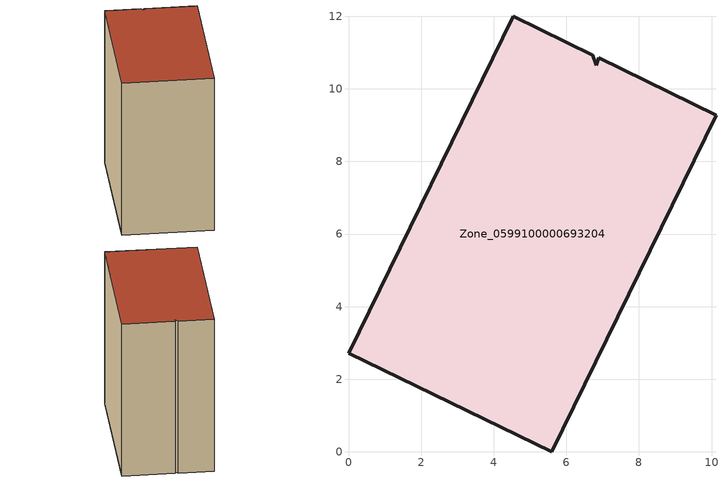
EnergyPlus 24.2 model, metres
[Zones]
Zone_0599100000693204
 floor ground (C_G): 5.59,0 0,2.72 4.54,12 6.73,10.93 6.82,10.65 6.89,10.85 10.12,9.27 z0
 wall outside (C_F): 6.89,10.85 6.82,10.65 6.73,10.93 4.54,12 0,2.72 5.59,0 10.12,9.27 6.89,10.85 z0:11.51
 roof outside (C_R): 6.73,10.93 4.54,12 0,2.72 5.59,0 10.12,9.27 6.89,10.85 6.82,10.65 z11.51
[BUILDING]
Pand.0599100000693204: North Axis=0; Terrain=City; Loads Convergence Tolerance Value=0.04; Temperature Convergence Tolerance Value=0.4; Solar Distribution=FullExterior; Maximum Number of Warmup Days=25; Minimum Number of Warmup Days=1
[Site:Location]
Rotterdam.The.Hague.AP_ZH_NLD Design_Conditions: Latitude=51.96; Longitude=4.45; Time Zone=1; Elevation=-4.5
[SITE:GROUNDTEMPERATURE:BUILDINGSURFACE]
18, 18, 18, 18, 18, 18, 18, 18, 18, 18, 18, 18
[MATERIAL] Thermal Absorptance=0.9; Solar Absorptance=0.7; Visible Absorptance=0.7
Name | Roughness | Thickness | Conductivity | Density | Specific Heat
G.TI.1946 | MediumSmooth | 0.15 | 1 | 540 | 1210
F.TI.1946 | Rough | 0.3 | 0.857143 | 1920 | 840
R.TI.1946 | MediumRough | 0.2 | 0.1 | 1500 | 1000
[CONSTRUCTION]
C_G: G.TI.1946
C_F: F.TI.1946
C_R: R.TI.1946
[ZONE]
Zone_0599100000693204: Type=1; Multiplier=1; Ceiling Height=Autocalculate; Volume=Autocalculate; Floor Area=autocalculate; Part of Total Floor Area=Yes
[ZONEINFILTRATION:DESIGNFLOWRATE]
Infil_Zone_0599100000693204: Zone or ZoneList or Space or SpaceList=Zone_0599100000693204; Schedule=AlwaysOn; Design Flow Rate Calculation Method=Flow/Area; Flow Rate per Floor Area=0.003; Constant Term Coefficient=1; Temperature Term Coefficient=0; Velocity Term Coefficient=0; Velocity Squared Term Coefficient=0
[HVACTEMPLATE:ZONE:IDEALLOADSAIRSYSTEM]
Zone_0599100000693204: Maximum Heating Supply Air Temperature=50; Minimum Cooling Supply Air Temperature=13; Maximum Heating Supply Air Humidity Ratio=0.0156; Minimum Cooling Supply Air Humidity Ratio=0.0077; Heating Limit=NoLimit; Cooling Limit=NoLimit; Dehumidification Control Type=ConstantSensibleHeatRatio; Cooling Sensible Heat Ratio=0.7; Dehumidification Setpoint=60; Humidification Control Type=None; Humidification Setpoint=30; Outdoor Air Method=None; Outdoor Air Flow Rate per Person=0.00944; Outdoor Air Flow Rate per Zone Floor Area=0; Outdoor Air Flow Rate per Zone=0; Demand Controlled Ventilation Type=None; Outdoor Air Economizer Type=NoEconomizer; Heat Recovery Type=None; Sensible Heat Recovery Effectiveness=0.7; Latent Heat Recovery Effectiveness=0.65
[ZONECONTROL:THERMOSTAT]
ThermostatControl_Zone_0599100000693204: Zone or ZoneList=Zone_0599100000693204; Control Type Schedule=DualSetpointControlType; Control 1=Thermostat_Zone_0599100000693204; Temperature Difference Between Cutout And Setpoint=0
[THERMOSTATSETPOINT:DUALSETPOINT]
Thermostat_Zone_0599100000693204: Heating Setpoint Temperature Schedule=HeatingSetpoint_Zone_0599100000693204; Cooling Setpoint Temperature Schedule=CoolingSetpoint_Zone_0599100000693204
[SCHEDULE:COMPACT]
HeatingSetpoint_Zone_0599100000693204: Through: 12/31, For: AllDays, Until: 24:00, 21
CoolingSetpoint_Zone_0599100000693204: Through: 12/31, For: AllDays, Until: 24:00, 24
DualSetpointControlType: Through: 12/31, For: AllDays, Until: 24:00, 4
AlwaysOn: Through: 12/31, For: AllDays, Until: 24:00, 1
